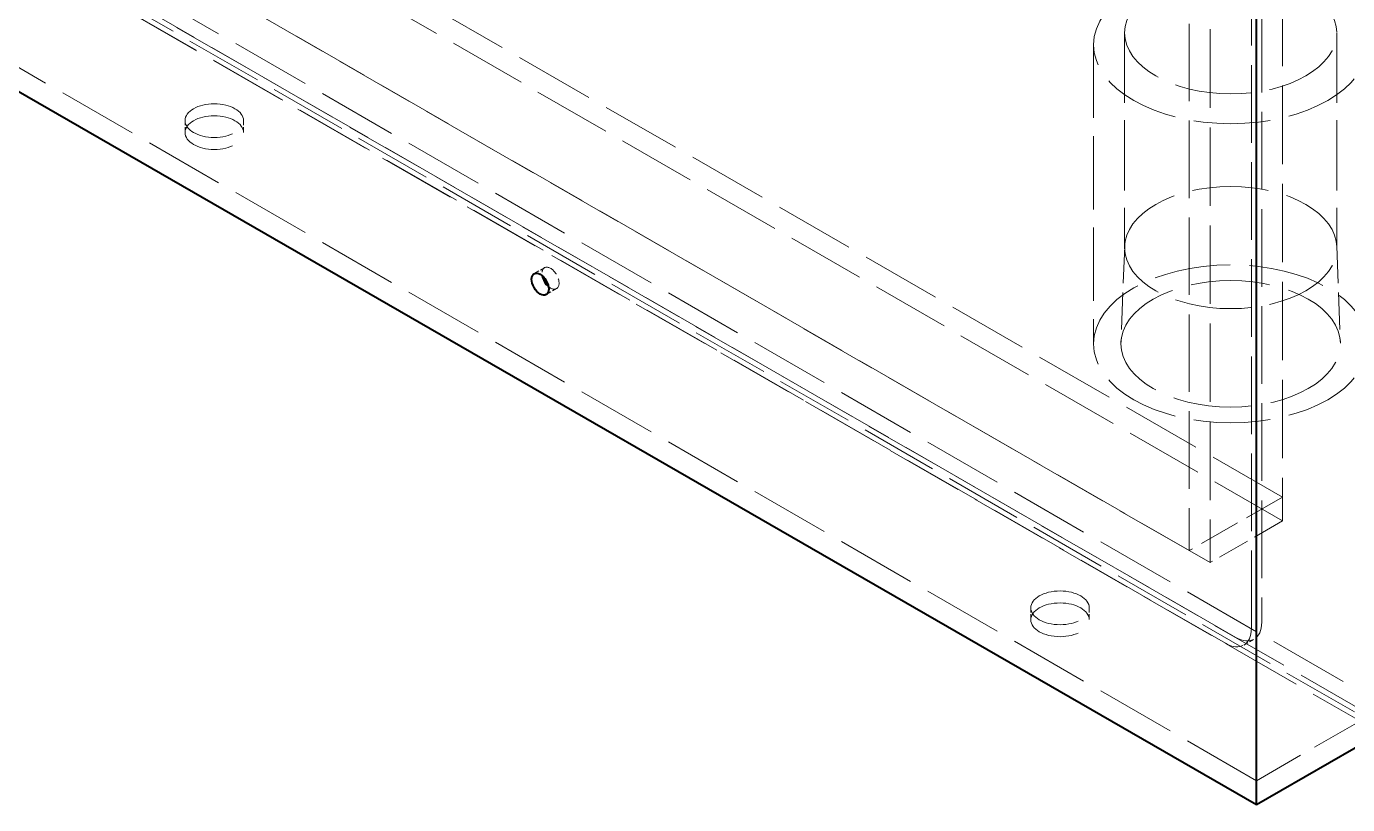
# Model space of a CAD drawing. Header units: millimetres. Extents: x 0 to 2378, y 0 to 1682.
# Drawn here: x 2156.3 to 2228.5, y 1340.3 to 1382.8 of the extents above; entities that cross this region are included whole.
import ezdxf

# ---------------------------------------------------------------- set-up
doc = ezdxf.new("R2010")
doc.units = ezdxf.units.MM
doc.header["$LTSCALE"] = 2
doc.linetypes.add('DASHED', pattern=[0.2067, 0.1654, -0.0413])
doc.layers.add('가려진 것(ISO)', color=2, linetype='DASHED', lineweight=18)
doc.layers.add('가시적인 것(ISO)', color=3, linetype='Continuous', lineweight=40)

msp = doc.modelspace()

# ---------------------------------------------------------------- linework, layer by layer
at = {"layer": '가려진 것(ISO)', "ltscale": 12.965651}
for p, q in [((2224.9653, 1465.3366), (2224.9653, 1355.7853)), ((2221.0055, 1463.0563), (2221.0055, 1353.505))]:
    msp.add_line(p, q, dxfattribs=at)
at = {"layer": '가려진 것(ISO)', "ltscale": 12.83912}
for p, q in [((2223.8339, 1463.0626), (2223.8339, 1350.2411)), ((2223.2682, 1349.9153), (2223.2682, 1462.7368))]:
    msp.add_line(p, q, dxfattribs=at)
at = {"layer": '가려진 것(ISO)', "ltscale": 12.810837}
msp.add_line((2219.8741, 1462.4022), (2219.8741, 1354.159), dxfattribs=at)
at = {"layer": '가려진 것(ISO)', "ltscale": 13.235192}
for p, q in [((2224.9653, 1357.0908), (2116.6365, 1419.4732)), ((2219.8741, 1354.159), (2111.5454, 1416.5414))]:
    msp.add_line(p, q, dxfattribs=at)
at = {"layer": '가려진 것(ISO)', "ltscale": 12.912267}
for p, q in [((2224.9653, 1355.7853), (2115.5052, 1418.8191)), ((2221.0055, 1353.505), (2111.5454, 1416.5389))]:
    msp.add_line(p, q, dxfattribs=at)
at = {"layer": '가려진 것(ISO)', "ltscale": 13.202866}
for p, q in [((2110.9797, 1414.5553), (2230.6221, 1345.6578)), ((2229.7736, 1345.1691), (2110.1312, 1414.0666)), ((2223.5511, 1341.5858), (2103.9086, 1410.4833))]:
    msp.add_line(p, q, dxfattribs=at)
at = {"layer": '가려진 것(ISO)', "ltscale": 12.880987}
msp.add_line((2109.8483, 1413.9012), (2230.3393, 1344.5151), dxfattribs=at)
at = {"layer": '가려진 것(ISO)', "ltscale": 13.245917}
for p, q in [((2222.4197, 1349.4204), (2110.1312, 1414.0831)), ((2109.5655, 1413.7573), (2221.854, 1349.0946))]:
    msp.add_line(p, q, dxfattribs=at)
at = {"layer": '가려진 것(ISO)', "ltscale": 12.911224}
msp.add_line((2230.3393, 1344.1893), (2109.5655, 1413.7384), dxfattribs=at)
at = {"layer": '가려진 것(ISO)', "ltscale": 11.581364}
for p, q in [((2216.3369, 1382.4683), (2216.3369, 1370.7257)), ((2227.9369, 1382.4683), (2227.9369, 1370.7257))]:
    msp.add_line(p, q, dxfattribs=at)
at = {"layer": '가려진 것(ISO)', "ltscale": 12.094824}
msp.add_line((2214.6369, 1381.8142), (2214.6369, 1365.4633), dxfattribs=at)
at = {"layer": '가려진 것(ISO)', "ltscale": 0.761779}
for p, q in [((2164.9583, 1377.6633), (2164.9583, 1377.0093)), ((2168.1583, 1377.6633), (2168.1583, 1377.0093)), ((2184.6137, 1369.6229), (2184.048, 1369.2972)), ((2185.2724, 1368.4791), (2184.7067, 1368.1533)), ((2211.2031, 1351.0327), (2211.2031, 1350.3787)), ((2214.4031, 1351.0327), (2214.4031, 1350.3787)), ((2222.8521, 1348.9965), (2223.4178, 1349.3223))]:
    msp.add_line(p, q, dxfattribs=at)
at = {"layer": '가려진 것(ISO)', "ltscale": 6.132961}
for p, q in [((2216.3383, 1370.7992), (2216.1372, 1365.5393)), ((2227.9355, 1370.7992), (2228.1366, 1365.5393))]:
    msp.add_line(p, q, dxfattribs=at)
at = {"layer": '가려진 것(ISO)', "ltscale": 6.856808}
msp.add_line((2224.9653, 1357.0908), (2219.8741, 1354.159), dxfattribs=at)
at = {"layer": '가려진 것(ISO)', "ltscale": 5.33305}
msp.add_line((2224.9653, 1355.7853), (2221.0055, 1353.505), dxfattribs=at)
at = {"layer": '가려진 것(ISO)', "ltscale": 10.643445}
msp.add_line((2229.7736, 1345.1691), (2223.5511, 1341.5858), dxfattribs=at)
at = {"layer": '가려진 것(ISO)', "ltscale": 12.665669}
for centre in [(2222.1369, 1381.8142), (2222.1369, 1365.4633)]:
    msp.add_ellipse(centre, major_axis=(-7.5, 0), ratio=0.5758617, dxfattribs=at)
at = {"layer": '가려진 것(ISO)', "ltscale": 12.593294}
for centre in [(2222.1369, 1382.4683), (2222.1369, 1370.7257)]:
    msp.add_ellipse(centre, major_axis=(-5.8, 0), ratio=0.5758617, dxfattribs=at)
at = {"layer": '가려진 것(ISO)', "ltscale": 12.159042}
for centre in [(2166.5583, 1377.6633), (2166.5583, 1377.0093), (2212.8031, 1351.0327), (2212.8031, 1350.3787)]:
    msp.add_ellipse(centre, major_axis=(-1.6, 0), ratio=0.5758617, dxfattribs=at)
at = {"layer": '가려진 것(ISO)', "ltscale": 3.264851}
msp.add_ellipse((2184.9431, 1369.051), major_axis=(0.3294, -0.5719), ratio=0.5780931, start_param=5.2567728, end_param=10.4511904, dxfattribs=at)
at = {"layer": '가려진 것(ISO)', "ltscale": 13.03004}
msp.add_ellipse((2222.1369, 1365.4633), major_axis=(-6.0011, 0), ratio=0.5758617, dxfattribs=at)
at = {"layer": '가려진 것(ISO)', "ltscale": 2.991791}
for centre in [(2222.4197, 1351.0555), (2221.854, 1350.7297)]:
    msp.add_ellipse(centre, major_axis=(0.9981, -1.7332), ratio=0.5780931, start_param=5.4997209, end_param=7.0705172, dxfattribs=at)
at = {"layer": '가시적인 것(ISO)'}
for p, q in [((2223.5511, 1340.2803), (2223.5511, 1466.1825)), ((2102.7772, 1409.8293), (2223.5511, 1340.2803)), ((2223.5511, 1340.2803), (2230.3393, 1344.1893))]:
    msp.add_line(p, q, dxfattribs=at)
msp.add_ellipse((2184.3774, 1368.7252), major_axis=(0.3294, -0.5719), ratio=0.5780931, dxfattribs=at)
msp.add_ellipse((2184.9431, 1369.051), major_axis=(0.3294, -0.5719), ratio=0.5780931, start_param=4.1680051, end_param=5.2567728, dxfattribs=at)

doc.saveas('drawing.dxf')
